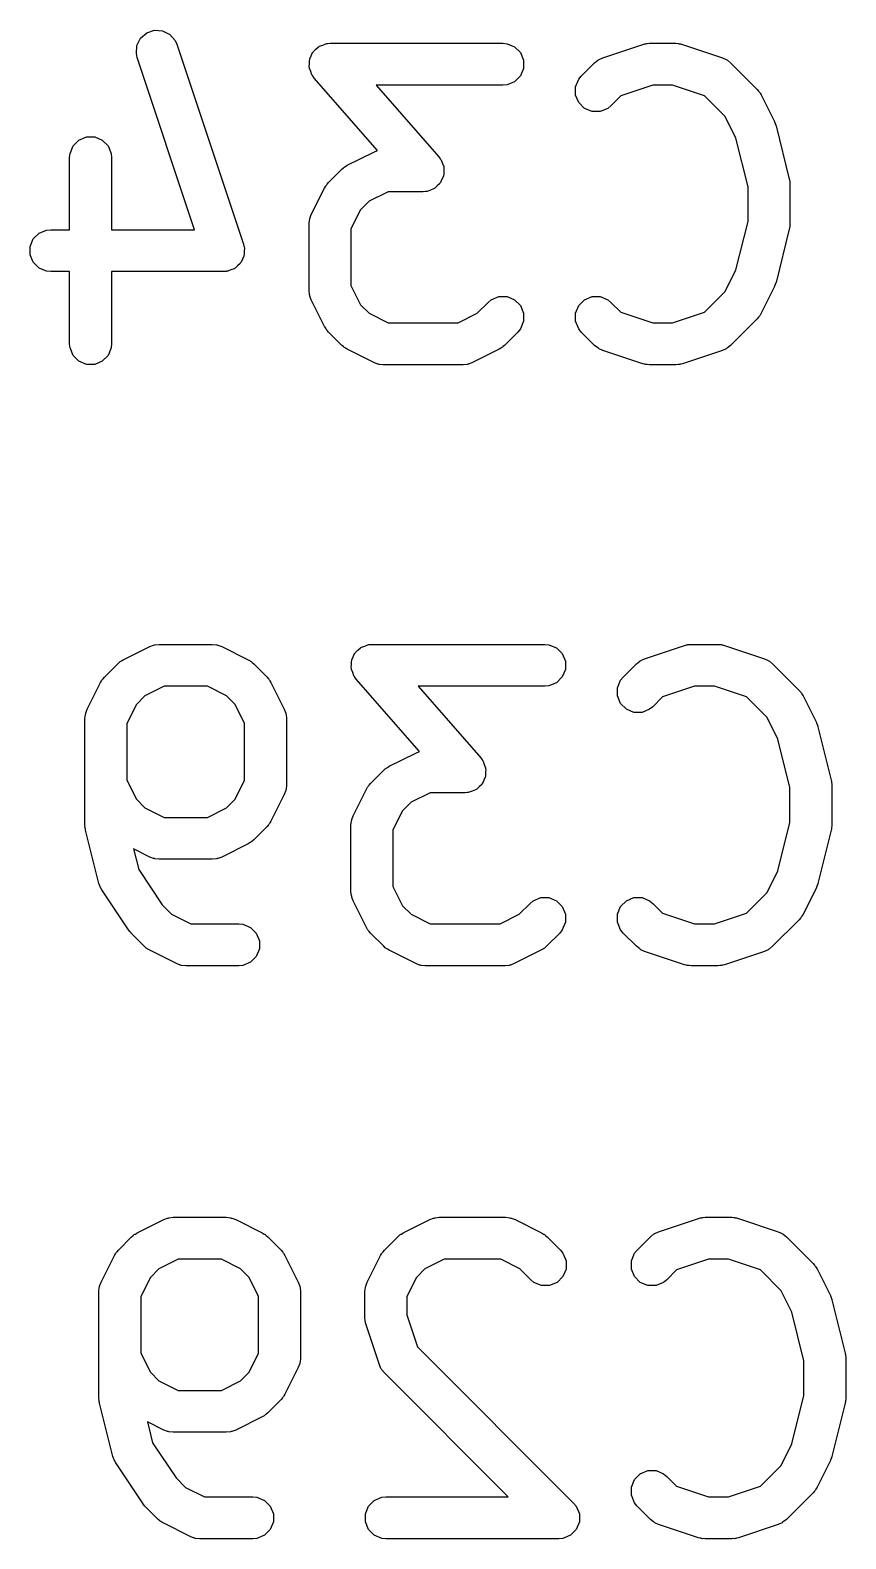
# Model space of a CAD drawing. Header units: inches. Extents: x -2.1 to 1.78, y 0.53 to 2.74.
# Drawn here: x 1.1739 to 1.2888, y 1.9173 to 2.1298 of the extents above; entities that cross this region are included whole.
import ezdxf

# ---------------------------------------------------------------- set-up
doc = ezdxf.new("R2010")
doc.units = ezdxf.units.IN
doc.header["$MEASUREMENT"] = 0
doc.layers.add('BLACK', color=250, linetype='CONTINUOUS')

msp = doc.modelspace()

# ---------------------------------------------------------------- linework, layer by layer
at = {"layer": 'BLACK', "linetype": 'CONTINUOUS'}
for p, q in [((1.18942, 2.12869), (1.19029, 2.12945)), ((1.19029, 2.12945), (1.19138, 2.12981)), ((1.19138, 2.12981), (1.19253, 2.12973)), ((1.19253, 2.12973), (1.19356, 2.12921)), ((1.19356, 2.12921), (1.19431, 2.12834)), ((1.18882, 2.12651), (1.1889, 2.12766)), ((1.1889, 2.12766), (1.18942, 2.12869)), ((1.19431, 2.12834), (1.19455, 2.12782)), ((1.19455, 2.12782), (1.20392, 2.09969)), ((1.21378, 2.12681), (1.21414, 2.12712)), ((1.21414, 2.12712), (1.21448, 2.12746)), ((1.21448, 2.12746), (1.21457, 2.1275)), ((1.21457, 2.1275), (1.21465, 2.12757)), ((1.21465, 2.12757), (1.2151, 2.12772)), ((1.2151, 2.12772), (1.21555, 2.1279)), ((1.21555, 2.1279), (1.21569, 2.12792)), ((1.21569, 2.12792), (1.21574, 2.12794)), ((1.21574, 2.12794), (1.21582, 2.12793)), ((1.21582, 2.12793), (1.21612, 2.12796)), ((1.21612, 2.12796), (1.24049, 2.12796)), ((1.24049, 2.12796), (1.24107, 2.1279)), ((1.24107, 2.1279), (1.24213, 2.12746)), ((1.24213, 2.12746), (1.24295, 2.12665)), ((1.25456, 2.12593), (1.26018, 2.12781)), ((1.26018, 2.12781), (1.26047, 2.12787)), ((1.26047, 2.12787), (1.26054, 2.1279)), ((1.26054, 2.1279), (1.26064, 2.12791)), ((1.26064, 2.12791), (1.26075, 2.12794)), ((1.26075, 2.12794), (1.26082, 2.12793)), ((1.26082, 2.12793), (1.26112, 2.12796)), ((1.26112, 2.12796), (1.26486, 2.12796)), ((1.26486, 2.12796), (1.26516, 2.12793)), ((1.26516, 2.12793), (1.26523, 2.12794)), ((1.26523, 2.12794), (1.26534, 2.12791)), ((1.26534, 2.12791), (1.26544, 2.1279)), ((1.26544, 2.1279), (1.26551, 2.12787)), ((1.26551, 2.12787), (1.2658, 2.12781)), ((1.2658, 2.12781), (1.27142, 2.12593)), ((1.18895, 2.12595), (1.18882, 2.12651)), ((1.19703, 2.10171), (1.18895, 2.12595)), ((1.21319, 2.12462), (1.21323, 2.1251)), ((1.21323, 2.12558), (1.21326, 2.12568)), ((1.21323, 2.1251), (1.21323, 2.12558)), ((1.21326, 2.12568), (1.21327, 2.12577)), ((1.21327, 2.12577), (1.21348, 2.1262)), ((1.21348, 2.1262), (1.21367, 2.12665)), ((1.21367, 2.12665), (1.21374, 2.12672)), ((1.21374, 2.12672), (1.21378, 2.12681)), ((1.24295, 2.12665), (1.24339, 2.12558)), ((1.24339, 2.12558), (1.24339, 2.12443)), ((1.25153, 2.12335), (1.2534, 2.12522)), ((1.2534, 2.12522), (1.25385, 2.12559)), ((1.25385, 2.12559), (1.25395, 2.12563)), ((1.25395, 2.12563), (1.25403, 2.1257)), ((1.25403, 2.1257), (1.25456, 2.12593)), ((1.27142, 2.12593), (1.27195, 2.1257)), ((1.27195, 2.1257), (1.27203, 2.12563)), ((1.27203, 2.12563), (1.27213, 2.12559)), ((1.27213, 2.12559), (1.27258, 2.12522)), ((1.27258, 2.12522), (1.27633, 2.12147)), ((1.21323, 2.12453), (1.21319, 2.12462)), ((1.21323, 2.12443), (1.21323, 2.12453)), ((1.21341, 2.12399), (1.21323, 2.12443)), ((1.21356, 2.12353), (1.21341, 2.12399)), ((1.21364, 2.12342), (1.21356, 2.12353)), ((1.21367, 2.12337), (1.21364, 2.12342)), ((1.21372, 2.12331), (1.21367, 2.12337)), ((1.2139, 2.12306), (1.21372, 2.12331)), ((1.22283, 2.11285), (1.2139, 2.12306)), ((1.24295, 2.12337), (1.24213, 2.12255)), ((1.24339, 2.12443), (1.24295, 2.12337)), ((1.25072, 2.12183), (1.25116, 2.1229)), ((1.25116, 2.1229), (1.25153, 2.12335)), ((1.24049, 2.12205), (1.22263, 2.12205)), ((1.22263, 2.12205), (1.23147, 2.11195)), ((1.24107, 2.12211), (1.24049, 2.12205)), ((1.24213, 2.12255), (1.24107, 2.12211)), ((1.25072, 2.12068), (1.25072, 2.12183)), ((1.25116, 2.11962), (1.25072, 2.12068)), ((1.26159, 2.12205), (1.25709, 2.12055)), ((1.26439, 2.12205), (1.26159, 2.12205)), ((1.26889, 2.12055), (1.26439, 2.12205)), ((1.27633, 2.12147), (1.27651, 2.12124)), ((1.27651, 2.12124), (1.27657, 2.12119)), ((1.27657, 2.12119), (1.27663, 2.1211)), ((1.27663, 2.1211), (1.27669, 2.12102)), ((1.27669, 2.12102), (1.27672, 2.12095)), ((1.27672, 2.12095), (1.27688, 2.1207)), ((1.27688, 2.1207), (1.27875, 2.11695)), ((1.25198, 2.1188), (1.25116, 2.11962)), ((1.25304, 2.11836), (1.25198, 2.1188)), ((1.25526, 2.1188), (1.25419, 2.11836)), ((1.2557, 2.11917), (1.25526, 2.1188)), ((1.25709, 2.12055), (1.2557, 2.11917)), ((1.27181, 2.11763), (1.26889, 2.12055)), ((1.25419, 2.11836), (1.25304, 2.11836)), ((1.27333, 2.1146), (1.27181, 2.11763)), ((1.27875, 2.11695), (1.27877, 2.11691)), ((1.27877, 2.11691), (1.27878, 2.11689)), ((1.27878, 2.11689), (1.27887, 2.11665)), ((1.27887, 2.11665), (1.27896, 2.11641)), ((1.27896, 2.11641), (1.27896, 2.11639)), ((1.27896, 2.11639), (1.27898, 2.11635)), ((1.27898, 2.11635), (1.28085, 2.10885)), ((1.17992, 2.11352), (1.18073, 2.11434)), ((1.18073, 2.11434), (1.1818, 2.11478)), ((1.1818, 2.11478), (1.18295, 2.11478)), ((1.18295, 2.11478), (1.18402, 2.11434)), ((1.18402, 2.11434), (1.18483, 2.11352)), ((1.27504, 2.10777), (1.27333, 2.1146)), ((1.17942, 2.11188), (1.17948, 2.11246)), ((1.17948, 2.11246), (1.17992, 2.11352)), ((1.18483, 2.11352), (1.18527, 2.11246)), ((1.18527, 2.11246), (1.18533, 2.11188)), ((1.21855, 2.11078), (1.2223, 2.11265)), ((1.2223, 2.11265), (1.22283, 2.11285)), ((1.17942, 2.10171), (1.17942, 2.11188)), ((1.18533, 2.11188), (1.18533, 2.10171)), ((1.21591, 2.10835), (1.21778, 2.11022)), ((1.21778, 2.11022), (1.21801, 2.11041)), ((1.21801, 2.11041), (1.21806, 2.11047)), ((1.21806, 2.11047), (1.21815, 2.11052)), ((1.21815, 2.11052), (1.21823, 2.11059)), ((1.21823, 2.11059), (1.2183, 2.11062)), ((1.2183, 2.11062), (1.21855, 2.11078)), ((1.23147, 2.11195), (1.23164, 2.1117)), ((1.23164, 2.1117), (1.2317, 2.11165)), ((1.2317, 2.11165), (1.23172, 2.1116)), ((1.23172, 2.1116), (1.2318, 2.11148)), ((1.2318, 2.11148), (1.23196, 2.11103)), ((1.23196, 2.11103), (1.23214, 2.11059)), ((1.23214, 2.11059), (1.23214, 2.11049)), ((1.23214, 2.11049), (1.23217, 2.11039)), ((1.23217, 2.11039), (1.23214, 2.10991)), ((1.21535, 2.10758), (1.21551, 2.10783)), ((1.21551, 2.10783), (1.21554, 2.1079)), ((1.21554, 2.1079), (1.21561, 2.10798)), ((1.21561, 2.10798), (1.21566, 2.10807)), ((1.21566, 2.10807), (1.21572, 2.10812)), ((1.21572, 2.10812), (1.21591, 2.10835)), ((1.23122, 2.10789), (1.23088, 2.10755)), ((1.23159, 2.10821), (1.23122, 2.10789)), ((1.23163, 2.1083), (1.23159, 2.10821)), ((1.2317, 2.10837), (1.23163, 2.1083)), ((1.23188, 2.10881), (1.2317, 2.10837)), ((1.2321, 2.10924), (1.23188, 2.10881)), ((1.23214, 2.10943), (1.2321, 2.10934)), ((1.2321, 2.10934), (1.2321, 2.10924)), ((1.23214, 2.10991), (1.23214, 2.10943)), ((1.28085, 2.10885), (1.28087, 2.10875)), ((1.28087, 2.10875), (1.28088, 2.10871)), ((1.28088, 2.10871), (1.28091, 2.10849)), ((1.28091, 2.10849), (1.28094, 2.10828)), ((1.28094, 2.10828), (1.28093, 2.10823)), ((1.28093, 2.10823), (1.28094, 2.10813)), ((1.28094, 2.10813), (1.28094, 2.10251)), ((1.21348, 2.10383), (1.21535, 2.10758)), ((1.22162, 2.10571), (1.22042, 2.10451)), ((1.22432, 2.10706), (1.22162, 2.10571)), ((1.22924, 2.10706), (1.22432, 2.10706)), ((1.22955, 2.10709), (1.22924, 2.10706)), ((1.22963, 2.10708), (1.22955, 2.10709)), ((1.22968, 2.1071), (1.22963, 2.10708)), ((1.22982, 2.10711), (1.22968, 2.1071)), ((1.23026, 2.1073), (1.22982, 2.10711)), ((1.23072, 2.10745), (1.23026, 2.1073)), ((1.23079, 2.10752), (1.23072, 2.10745)), ((1.23088, 2.10755), (1.23079, 2.10752)), ((1.27504, 2.10287), (1.27504, 2.10777)), ((1.21327, 2.10329), (1.21348, 2.10383)), ((1.22042, 2.10451), (1.21907, 2.10181)), ((1.17511, 2.10122), (1.17617, 2.10166)), ((1.17617, 2.10166), (1.17675, 2.10171)), ((1.17675, 2.10171), (1.17942, 2.10171)), ((1.18533, 2.10171), (1.19703, 2.10171)), ((1.21317, 2.10251), (1.21323, 2.10309)), ((1.21317, 2.09314), (1.21317, 2.10251)), ((1.21323, 2.10309), (1.21327, 2.10318)), ((1.21327, 2.10318), (1.21327, 2.10329)), ((1.21907, 2.10181), (1.21907, 2.09383)), ((1.27333, 2.09604), (1.27504, 2.10287)), ((1.28085, 2.10179), (1.27898, 2.09429)), ((1.28087, 2.10189), (1.28085, 2.10179)), ((1.28088, 2.10193), (1.28087, 2.10189)), ((1.28091, 2.10215), (1.28088, 2.10193)), ((1.28094, 2.10237), (1.28091, 2.10215)), ((1.28094, 2.10251), (1.28093, 2.10241)), ((1.28093, 2.10241), (1.28094, 2.10237)), ((1.17385, 2.09934), (1.1743, 2.1004)), ((1.17385, 2.09818), (1.17385, 2.09934)), ((1.1743, 2.1004), (1.17511, 2.10122)), ((1.20392, 2.09969), (1.20399, 2.09941)), ((1.20399, 2.09941), (1.20402, 2.09934)), ((1.20402, 2.09934), (1.20402, 2.09928)), ((1.1743, 2.09712), (1.17385, 2.09818)), ((1.20376, 2.09756), (1.20358, 2.09712)), ((1.20397, 2.09798), (1.20376, 2.09756)), ((1.20398, 2.09809), (1.20397, 2.09798)), ((1.20402, 2.09818), (1.20398, 2.09809)), ((1.20402, 2.09928), (1.20405, 2.09913)), ((1.20405, 2.09913), (1.20402, 2.09866)), ((1.20402, 2.09866), (1.20402, 2.09818)), ((1.17511, 2.09631), (1.1743, 2.09712)), ((1.17617, 2.09586), (1.17511, 2.09631)), ((1.17675, 2.09581), (1.17617, 2.09586)), ((1.17942, 2.09581), (1.17675, 2.09581)), ((1.17942, 2.08564), (1.17942, 2.09581)), ((1.20112, 2.09581), (1.18533, 2.09581)), ((1.18533, 2.09581), (1.18533, 2.08564)), ((1.20141, 2.09584), (1.20112, 2.09581)), ((1.20149, 2.09583), (1.20141, 2.09584)), ((1.20155, 2.09585), (1.20149, 2.09583)), ((1.2017, 2.09586), (1.20155, 2.09585)), ((1.20214, 2.09605), (1.2017, 2.09586)), ((1.20259, 2.0962), (1.20214, 2.09605)), ((1.20267, 2.09626), (1.20259, 2.0962)), ((1.20276, 2.09631), (1.20267, 2.09626)), ((1.2031, 2.09664), (1.20276, 2.09631)), ((1.20346, 2.09695), (1.2031, 2.09664)), ((1.2035, 2.09704), (1.20346, 2.09695)), ((1.20358, 2.09712), (1.2035, 2.09704)), ((1.27181, 2.09301), (1.27333, 2.09604)), ((1.21323, 2.09256), (1.21317, 2.09314)), ((1.21907, 2.09383), (1.22042, 2.09114)), ((1.26889, 2.09009), (1.27181, 2.09301)), ((1.27875, 2.09369), (1.27688, 2.08994)), ((1.27877, 2.09373), (1.27875, 2.09369)), ((1.27878, 2.09375), (1.27877, 2.09373)), ((1.27887, 2.09399), (1.27878, 2.09375)), ((1.27896, 2.09423), (1.27887, 2.09399)), ((1.27898, 2.09429), (1.27896, 2.09425)), ((1.27896, 2.09425), (1.27896, 2.09423)), ((1.21327, 2.09246), (1.21323, 2.09256)), ((1.21327, 2.09236), (1.21327, 2.09246)), ((1.21348, 2.09182), (1.21327, 2.09236)), ((1.21535, 2.08807), (1.21348, 2.09182)), ((1.22042, 2.09114), (1.22162, 2.08994)), ((1.23687, 2.08994), (1.23841, 2.09147)), ((1.23841, 2.09147), (1.23885, 2.09184)), ((1.23885, 2.09184), (1.23992, 2.09228)), ((1.23992, 2.09228), (1.24107, 2.09228)), ((1.24107, 2.09228), (1.24213, 2.09184)), ((1.24213, 2.09184), (1.24295, 2.09103)), ((1.24295, 2.09103), (1.24339, 2.08996)), ((1.25072, 2.08996), (1.25116, 2.09103)), ((1.25116, 2.09103), (1.25198, 2.09184)), ((1.25198, 2.09184), (1.25304, 2.09228)), ((1.25304, 2.09228), (1.25419, 2.09228)), ((1.25419, 2.09228), (1.25526, 2.09184)), ((1.25526, 2.09184), (1.2557, 2.09147)), ((1.2557, 2.09147), (1.25709, 2.09009)), ((1.22162, 2.08994), (1.22432, 2.08859)), ((1.23417, 2.08859), (1.23687, 2.08994)), ((1.24339, 2.08881), (1.24295, 2.08775)), ((1.24339, 2.08996), (1.24339, 2.08881)), ((1.25072, 2.08881), (1.25072, 2.08996)), ((1.25116, 2.08775), (1.25072, 2.08881)), ((1.25709, 2.09009), (1.26159, 2.08859)), ((1.26439, 2.08859), (1.26889, 2.09009)), ((1.27633, 2.08917), (1.27258, 2.08542)), ((1.27651, 2.0894), (1.27633, 2.08917)), ((1.27657, 2.08945), (1.27651, 2.0894)), ((1.27663, 2.08954), (1.27657, 2.08945)), ((1.27669, 2.08962), (1.27663, 2.08954)), ((1.27672, 2.08969), (1.27669, 2.08962)), ((1.27688, 2.08994), (1.27672, 2.08969)), ((1.21551, 2.08782), (1.21535, 2.08807)), ((1.21554, 2.08775), (1.21551, 2.08782)), ((1.21561, 2.08767), (1.21554, 2.08775)), ((1.21566, 2.08758), (1.21561, 2.08767)), ((1.21572, 2.08753), (1.21566, 2.08758)), ((1.21591, 2.0873), (1.21572, 2.08753)), ((1.21778, 2.08542), (1.21591, 2.0873)), ((1.22432, 2.08859), (1.23417, 2.08859)), ((1.24258, 2.0873), (1.24071, 2.08542)), ((1.24295, 2.08775), (1.24258, 2.0873)), ((1.25153, 2.0873), (1.25116, 2.08775)), ((1.2534, 2.08542), (1.25153, 2.0873)), ((1.26159, 2.08859), (1.26439, 2.08859)), ((1.17948, 2.08506), (1.17942, 2.08564)), ((1.17992, 2.084), (1.17948, 2.08506)), ((1.18527, 2.08506), (1.18483, 2.084)), ((1.18533, 2.08564), (1.18527, 2.08506)), ((1.21801, 2.08524), (1.21778, 2.08542)), ((1.21806, 2.08518), (1.21801, 2.08524)), ((1.21815, 2.08512), (1.21806, 2.08518)), ((1.21823, 2.08506), (1.21815, 2.08512)), ((1.2183, 2.08503), (1.21823, 2.08506)), ((1.21855, 2.08487), (1.2183, 2.08503)), ((1.2223, 2.083), (1.21855, 2.08487)), ((1.23994, 2.08487), (1.23619, 2.083)), ((1.24019, 2.08503), (1.23994, 2.08487)), ((1.24026, 2.08506), (1.24019, 2.08503)), ((1.24034, 2.08512), (1.24026, 2.08506)), ((1.24043, 2.08518), (1.24034, 2.08512)), ((1.24048, 2.08524), (1.24043, 2.08518)), ((1.24071, 2.08542), (1.24048, 2.08524)), ((1.25385, 2.08506), (1.2534, 2.08542)), ((1.25395, 2.08502), (1.25385, 2.08506)), ((1.25403, 2.08495), (1.25395, 2.08502)), ((1.25456, 2.08471), (1.25403, 2.08495)), ((1.26018, 2.08284), (1.25456, 2.08471)), ((1.27142, 2.08471), (1.2658, 2.08284)), ((1.27195, 2.08495), (1.27142, 2.08471)), ((1.27203, 2.08502), (1.27195, 2.08495)), ((1.27213, 2.08506), (1.27203, 2.08502)), ((1.27258, 2.08542), (1.27213, 2.08506)), ((1.18073, 2.08318), (1.17992, 2.084)), ((1.1818, 2.08274), (1.18073, 2.08318)), ((1.18295, 2.08274), (1.1818, 2.08274)), ((1.18402, 2.08318), (1.18295, 2.08274)), ((1.18483, 2.084), (1.18402, 2.08318)), ((1.22284, 2.08279), (1.2223, 2.083)), ((1.22295, 2.08278), (1.22284, 2.08279)), ((1.22304, 2.08274), (1.22295, 2.08278)), ((1.22362, 2.08268), (1.22304, 2.08274)), ((1.23487, 2.08268), (1.22362, 2.08268)), ((1.23544, 2.08274), (1.23487, 2.08268)), ((1.23554, 2.08278), (1.23544, 2.08274)), ((1.23565, 2.08279), (1.23554, 2.08278)), ((1.23619, 2.083), (1.23565, 2.08279)), ((1.26047, 2.08277), (1.26018, 2.08284)), ((1.26054, 2.08274), (1.26047, 2.08277)), ((1.26064, 2.08273), (1.26054, 2.08274)), ((1.26075, 2.08271), (1.26064, 2.08273)), ((1.26082, 2.08271), (1.26075, 2.08271)), ((1.26112, 2.08268), (1.26082, 2.08271)), ((1.26486, 2.08268), (1.26112, 2.08268)), ((1.26516, 2.08271), (1.26486, 2.08268)), ((1.26523, 2.08271), (1.26516, 2.08271)), ((1.26534, 2.08273), (1.26523, 2.08271)), ((1.26544, 2.08274), (1.26534, 2.08273)), ((1.26551, 2.08277), (1.26544, 2.08274)), ((1.2658, 2.08284), (1.26551, 2.08277)), ((1.18696, 2.04113), (1.19071, 2.043)), ((1.19071, 2.043), (1.19125, 2.04321)), ((1.19125, 2.04321), (1.19136, 2.04322)), ((1.19136, 2.04322), (1.19145, 2.04326)), ((1.19145, 2.04326), (1.19203, 2.04331)), ((1.19203, 2.04331), (1.19953, 2.04331)), ((1.19953, 2.04331), (1.20011, 2.04326)), ((1.20011, 2.04326), (1.2002, 2.04322)), ((1.2002, 2.04322), (1.20031, 2.04321)), ((1.20031, 2.04321), (1.20085, 2.043)), ((1.20085, 2.043), (1.2046, 2.04113)), ((1.21939, 2.04156), (1.21957, 2.042)), ((1.21957, 2.042), (1.21964, 2.04207)), ((1.21964, 2.04207), (1.21969, 2.04216)), ((1.21969, 2.04216), (1.22005, 2.04248)), ((1.22005, 2.04248), (1.22039, 2.04282)), ((1.22039, 2.04282), (1.22048, 2.04285)), ((1.22048, 2.04285), (1.22055, 2.04292)), ((1.22055, 2.04292), (1.22101, 2.04307)), ((1.22101, 2.04307), (1.22145, 2.04326)), ((1.22145, 2.04326), (1.22159, 2.04327)), ((1.22159, 2.04327), (1.22164, 2.04329)), ((1.22164, 2.04329), (1.22172, 2.04328)), ((1.22172, 2.04328), (1.22203, 2.04331)), ((1.22203, 2.04331), (1.2464, 2.04331)), ((1.2464, 2.04331), (1.24697, 2.04326)), ((1.24697, 2.04326), (1.24804, 2.04282)), ((1.24804, 2.04282), (1.24885, 2.042)), ((1.24885, 2.042), (1.24929, 2.04094)), ((1.26046, 2.04129), (1.26609, 2.04316)), ((1.26609, 2.04316), (1.26637, 2.04323)), ((1.26637, 2.04323), (1.26644, 2.04326)), ((1.26644, 2.04326), (1.26655, 2.04327)), ((1.26655, 2.04327), (1.26665, 2.04329)), ((1.26665, 2.04329), (1.26673, 2.04329)), ((1.26673, 2.04329), (1.26702, 2.04331)), ((1.26702, 2.04331), (1.27077, 2.04331)), ((1.27077, 2.04331), (1.27106, 2.04329)), ((1.27106, 2.04329), (1.27114, 2.04329)), ((1.27114, 2.04329), (1.27124, 2.04327)), ((1.27124, 2.04327), (1.27135, 2.04326)), ((1.27135, 2.04326), (1.27142, 2.04323)), ((1.27142, 2.04323), (1.2717, 2.04316)), ((1.2717, 2.04316), (1.27733, 2.04129)), ((1.18432, 2.0387), (1.18619, 2.04057)), ((1.18619, 2.04057), (1.18642, 2.04076)), ((1.18642, 2.04076), (1.18647, 2.04082)), ((1.18647, 2.04082), (1.18656, 2.04088)), ((1.18656, 2.04088), (1.18664, 2.04094)), ((1.18664, 2.04094), (1.18671, 2.04097)), ((1.18671, 2.04097), (1.18696, 2.04113)), ((1.2046, 2.04113), (1.20485, 2.04097)), ((1.20485, 2.04097), (1.20492, 2.04094)), ((1.20492, 2.04094), (1.205, 2.04088)), ((1.205, 2.04088), (1.20509, 2.04082)), ((1.20509, 2.04082), (1.20514, 2.04076)), ((1.20514, 2.04076), (1.20537, 2.04057)), ((1.20537, 2.04057), (1.20724, 2.0387)), ((1.2191, 2.03998), (1.21913, 2.04046)), ((1.21913, 2.03989), (1.2191, 2.03998)), ((1.21913, 2.04094), (1.21917, 2.04103)), ((1.21913, 2.04046), (1.21913, 2.04094)), ((1.21913, 2.03979), (1.21913, 2.03989)), ((1.21917, 2.04103), (1.21918, 2.04113)), ((1.21918, 2.04113), (1.21939, 2.04156)), ((1.24929, 2.04094), (1.24929, 2.03979)), ((1.25743, 2.0387), (1.25931, 2.04057)), ((1.25931, 2.04057), (1.25976, 2.04094)), ((1.25976, 2.04094), (1.25985, 2.04098)), ((1.25985, 2.04098), (1.25993, 2.04105)), ((1.25993, 2.04105), (1.26046, 2.04129)), ((1.27733, 2.04129), (1.27786, 2.04105)), ((1.27786, 2.04105), (1.27794, 2.04098)), ((1.27794, 2.04098), (1.27804, 2.04094)), ((1.27804, 2.04094), (1.27848, 2.04057)), ((1.27848, 2.04057), (1.28223, 2.03683)), ((1.18189, 2.03418), (1.18377, 2.03793)), ((1.18377, 2.03793), (1.18392, 2.03818)), ((1.18392, 2.03818), (1.18395, 2.03825)), ((1.18395, 2.03825), (1.18402, 2.03833)), ((1.18402, 2.03833), (1.18407, 2.03842)), ((1.18407, 2.03842), (1.18413, 2.03847)), ((1.18413, 2.03847), (1.18432, 2.0387)), ((1.20724, 2.0387), (1.20743, 2.03847)), ((1.20743, 2.03847), (1.20749, 2.03842)), ((1.20749, 2.03842), (1.20754, 2.03833)), ((1.20754, 2.03833), (1.20761, 2.03825)), ((1.20761, 2.03825), (1.20764, 2.03818)), ((1.20764, 2.03818), (1.20779, 2.03793)), ((1.20779, 2.03793), (1.20967, 2.03418)), ((1.21931, 2.03934), (1.21913, 2.03979)), ((1.21947, 2.03889), (1.21931, 2.03934)), ((1.21955, 2.03877), (1.21947, 2.03889)), ((1.21957, 2.03872), (1.21955, 2.03877)), ((1.21963, 2.03867), (1.21957, 2.03872)), ((1.2198, 2.03842), (1.21963, 2.03867)), ((1.22874, 2.02821), (1.2198, 2.03842)), ((1.24804, 2.03791), (1.24697, 2.03747)), ((1.24885, 2.03872), (1.24804, 2.03791)), ((1.24929, 2.03979), (1.24885, 2.03872)), ((1.25663, 2.03719), (1.25707, 2.03825)), ((1.25707, 2.03825), (1.25743, 2.0387)), ((1.19003, 2.03606), (1.18883, 2.03486)), ((1.19273, 2.03741), (1.19003, 2.03606)), ((1.19883, 2.03741), (1.19273, 2.03741)), ((1.20153, 2.03606), (1.19883, 2.03741)), ((1.20273, 2.03486), (1.20153, 2.03606)), ((1.2464, 2.03741), (1.22853, 2.03741)), ((1.22853, 2.03741), (1.23737, 2.02731)), ((1.24697, 2.03747), (1.2464, 2.03741)), ((1.25663, 2.03604), (1.25663, 2.03719)), ((1.25707, 2.03497), (1.25663, 2.03604)), ((1.26299, 2.03591), (1.26161, 2.03452)), ((1.2675, 2.03741), (1.26299, 2.03591)), ((1.27029, 2.03741), (1.2675, 2.03741)), ((1.2748, 2.03591), (1.27029, 2.03741)), ((1.27772, 2.03299), (1.2748, 2.03591)), ((1.28223, 2.03683), (1.28242, 2.0366)), ((1.28242, 2.0366), (1.28248, 2.03655)), ((1.28248, 2.03655), (1.28253, 2.03646)), ((1.28253, 2.03646), (1.2826, 2.03638)), ((1.2826, 2.03638), (1.28263, 2.03631)), ((1.28263, 2.03631), (1.28279, 2.03606)), ((1.28279, 2.03606), (1.28466, 2.03231)), ((1.18164, 2.03344), (1.18168, 2.03354)), ((1.18168, 2.03364), (1.18189, 2.03418)), ((1.18168, 2.03354), (1.18168, 2.03364)), ((1.18883, 2.03486), (1.18748, 2.03217)), ((1.20408, 2.03217), (1.20273, 2.03486)), ((1.20967, 2.03418), (1.20988, 2.03364)), ((1.20988, 2.03364), (1.20988, 2.03354)), ((1.20988, 2.03354), (1.20992, 2.03344)), ((1.25788, 2.03416), (1.25707, 2.03497)), ((1.25895, 2.03372), (1.25788, 2.03416)), ((1.2601, 2.03372), (1.25895, 2.03372)), ((1.26116, 2.03416), (1.2601, 2.03372)), ((1.26161, 2.03452), (1.26116, 2.03416)), ((1.18158, 2.03286), (1.18164, 2.03344)), ((1.18158, 2.01786), (1.18158, 2.03286)), ((1.18748, 2.03217), (1.18748, 2.02419)), ((1.20408, 2.02419), (1.20408, 2.03217)), ((1.20992, 2.03344), (1.20998, 2.03286)), ((1.20998, 2.03286), (1.20998, 2.02349)), ((1.27923, 2.02996), (1.27772, 2.03299)), ((1.28466, 2.03231), (1.28468, 2.03227)), ((1.28468, 2.03227), (1.28469, 2.03225)), ((1.28469, 2.03225), (1.28478, 2.03201)), ((1.28478, 2.03201), (1.28487, 2.03177)), ((1.28487, 2.03177), (1.28487, 2.03175)), ((1.28487, 2.03175), (1.28488, 2.0317)), ((1.28488, 2.0317), (1.28676, 2.0242)), ((1.28094, 2.02313), (1.27923, 2.02996)), ((1.22446, 2.02613), (1.22821, 2.028)), ((1.22821, 2.028), (1.22874, 2.02821)), ((1.23737, 2.02731), (1.23755, 2.02706)), ((1.22181, 2.0237), (1.22369, 2.02558)), ((1.22369, 2.02558), (1.22391, 2.02576)), ((1.22391, 2.02576), (1.22397, 2.02582)), ((1.22397, 2.02582), (1.22405, 2.02588)), ((1.22405, 2.02588), (1.22414, 2.02594)), ((1.22414, 2.02594), (1.22421, 2.02597)), ((1.22421, 2.02597), (1.22446, 2.02613)), ((1.23755, 2.02706), (1.23761, 2.027)), ((1.23761, 2.027), (1.23763, 2.02695)), ((1.23763, 2.02695), (1.23771, 2.02684)), ((1.23771, 2.02684), (1.23786, 2.02638)), ((1.23786, 2.02638), (1.23805, 2.02594)), ((1.23805, 2.02594), (1.23805, 2.02584)), ((1.23805, 2.02584), (1.23808, 2.02575)), ((1.23808, 2.02575), (1.23805, 2.02527)), ((1.23805, 2.02527), (1.23805, 2.02479)), ((1.18748, 2.02419), (1.18883, 2.02149)), ((1.20273, 2.02149), (1.20408, 2.02419)), ((1.20992, 2.02291), (1.20988, 2.02281)), ((1.20998, 2.02349), (1.20992, 2.02291)), ((1.21939, 2.01918), (1.22126, 2.02293)), ((1.22126, 2.02293), (1.22142, 2.02318)), ((1.22142, 2.02318), (1.22145, 2.02325)), ((1.22145, 2.02325), (1.22151, 2.02334)), ((1.22151, 2.02334), (1.22157, 2.02342)), ((1.22157, 2.02342), (1.22163, 2.02348)), ((1.22163, 2.02348), (1.22181, 2.0237)), ((1.2367, 2.02287), (1.23662, 2.0228)), ((1.23679, 2.02291), (1.2367, 2.02287)), ((1.23713, 2.02325), (1.23679, 2.02291)), ((1.23749, 2.02356), (1.23713, 2.02325)), ((1.23753, 2.02365), (1.23749, 2.02356)), ((1.23761, 2.02372), (1.23753, 2.02365)), ((1.23779, 2.02417), (1.23761, 2.02372)), ((1.238, 2.0246), (1.23779, 2.02417)), ((1.23801, 2.0247), (1.238, 2.0246)), ((1.23805, 2.02479), (1.23801, 2.0247)), ((1.28094, 2.01823), (1.28094, 2.02313)), ((1.28676, 2.0242), (1.28677, 2.0241)), ((1.28677, 2.0241), (1.28679, 2.02406)), ((1.28679, 2.02406), (1.28681, 2.02385)), ((1.28681, 2.02385), (1.28684, 2.02363)), ((1.28684, 2.02363), (1.28684, 2.02359)), ((1.28684, 2.02359), (1.28685, 2.02349)), ((1.28685, 2.02349), (1.28685, 2.01786)), ((1.18883, 2.02149), (1.19003, 2.02029)), ((1.20153, 2.02029), (1.20273, 2.02149)), ((1.20967, 2.02217), (1.20779, 2.01842)), ((1.20988, 2.02271), (1.20967, 2.02217)), ((1.20988, 2.02281), (1.20988, 2.02271)), ((1.22753, 2.02106), (1.22633, 2.01986)), ((1.23022, 2.02241), (1.22753, 2.02106)), ((1.23515, 2.02241), (1.23022, 2.02241)), ((1.23545, 2.02244), (1.23515, 2.02241)), ((1.23553, 2.02244), (1.23545, 2.02244)), ((1.23559, 2.02245), (1.23553, 2.02244)), ((1.23573, 2.02247), (1.23559, 2.02245)), ((1.23617, 2.02265), (1.23573, 2.02247)), ((1.23662, 2.0228), (1.23617, 2.02265)), ((1.19003, 2.02029), (1.19273, 2.01894)), ((1.19273, 2.01894), (1.19883, 2.01894)), ((1.19883, 2.01894), (1.20153, 2.02029)), ((1.21917, 2.01854), (1.21918, 2.01864)), ((1.21918, 2.01864), (1.21939, 2.01918)), ((1.22633, 2.01986), (1.22498, 2.01717)), ((1.18159, 2.01776), (1.18158, 2.01786)), ((1.18158, 2.01772), (1.18159, 2.01776)), ((1.18161, 2.01751), (1.18158, 2.01772)), ((1.18164, 2.01729), (1.18161, 2.01751)), ((1.18165, 2.01725), (1.18164, 2.01729)), ((1.18167, 2.01715), (1.18165, 2.01725)), ((1.18354, 2.00965), (1.18167, 2.01715)), ((1.20724, 2.01765), (1.20537, 2.01578)), ((1.20743, 2.01788), (1.20724, 2.01765)), ((1.20749, 2.01793), (1.20743, 2.01788)), ((1.20754, 2.01802), (1.20749, 2.01793)), ((1.20761, 2.0181), (1.20754, 2.01802)), ((1.20764, 2.01817), (1.20761, 2.0181)), ((1.20779, 2.01842), (1.20764, 2.01817)), ((1.21907, 2.01786), (1.21913, 2.01844)), ((1.21907, 2.00849), (1.21907, 2.01786)), ((1.21913, 2.01844), (1.21917, 2.01854)), ((1.22498, 2.01717), (1.22498, 2.00919)), ((1.27923, 2.0114), (1.28094, 2.01823)), ((1.28676, 2.01715), (1.28488, 2.00965)), ((1.28677, 2.01725), (1.28676, 2.01715)), ((1.28679, 2.01729), (1.28677, 2.01725)), ((1.28681, 2.01751), (1.28679, 2.01729)), ((1.28684, 2.01772), (1.28681, 2.01751)), ((1.28685, 2.01786), (1.28684, 2.01776)), ((1.28684, 2.01776), (1.28684, 2.01772)), ((1.19071, 2.01335), (1.18842, 2.01449)), ((1.18842, 2.01449), (1.18915, 2.01158)), ((1.2046, 2.01522), (1.20085, 2.01335)), ((1.20485, 2.01538), (1.2046, 2.01522)), ((1.20492, 2.01541), (1.20485, 2.01538)), ((1.205, 2.01548), (1.20492, 2.01541)), ((1.20509, 2.01553), (1.205, 2.01548)), ((1.20514, 2.01559), (1.20509, 2.01553)), ((1.20537, 2.01578), (1.20514, 2.01559)), ((1.19125, 2.01314), (1.19071, 2.01335)), ((1.19136, 2.01313), (1.19125, 2.01314)), ((1.19145, 2.01309), (1.19136, 2.01313)), ((1.19203, 2.01304), (1.19145, 2.01309)), ((1.19953, 2.01304), (1.19203, 2.01304)), ((1.20011, 2.01309), (1.19953, 2.01304)), ((1.2002, 2.01313), (1.20011, 2.01309)), ((1.20031, 2.01314), (1.2002, 2.01313)), ((1.20085, 2.01335), (1.20031, 2.01314)), ((1.18915, 2.01158), (1.19245, 2.00662)), ((1.27772, 2.00836), (1.27923, 2.0114)), ((1.18366, 2.00931), (1.18354, 2.00965)), ((1.18368, 2.00924), (1.18366, 2.00931)), ((1.18371, 2.00917), (1.18368, 2.00924)), ((1.18374, 2.0091), (1.18371, 2.00917)), ((1.18378, 2.00905), (1.18374, 2.0091)), ((1.18395, 2.00873), (1.18378, 2.00905)), ((1.1877, 2.0031), (1.18395, 2.00873)), ((1.21913, 2.00791), (1.21907, 2.00849)), ((1.22498, 2.00919), (1.22633, 2.00649)), ((1.2748, 2.00545), (1.27772, 2.00836)), ((1.28466, 2.00904), (1.28279, 2.0053)), ((1.28468, 2.00909), (1.28466, 2.00904)), ((1.28469, 2.0091), (1.28468, 2.00909)), ((1.28478, 2.00935), (1.28469, 2.0091)), ((1.28487, 2.00959), (1.28478, 2.00935)), ((1.28488, 2.00965), (1.28487, 2.00961)), ((1.28487, 2.00961), (1.28487, 2.00959)), ((1.19245, 2.00662), (1.19378, 2.00529)), ((1.21917, 2.00782), (1.21913, 2.00791)), ((1.21918, 2.00771), (1.21917, 2.00782)), ((1.21939, 2.00717), (1.21918, 2.00771)), ((1.22126, 2.00342), (1.21939, 2.00717)), ((1.22633, 2.00649), (1.22753, 2.00529)), ((1.24277, 2.00529), (1.24431, 2.00683)), ((1.24431, 2.00683), (1.24476, 2.0072)), ((1.24476, 2.0072), (1.24582, 2.00764)), ((1.24582, 2.00764), (1.24697, 2.00764)), ((1.24697, 2.00764), (1.24804, 2.0072)), ((1.24804, 2.0072), (1.24885, 2.00638)), ((1.24885, 2.00638), (1.24929, 2.00532)), ((1.25663, 2.00532), (1.25707, 2.00638)), ((1.25707, 2.00638), (1.25788, 2.0072)), ((1.25788, 2.0072), (1.25895, 2.00764)), ((1.25895, 2.00764), (1.2601, 2.00764)), ((1.2601, 2.00764), (1.26116, 2.0072)), ((1.26116, 2.0072), (1.26161, 2.00683)), ((1.26161, 2.00683), (1.26299, 2.00545)), ((1.19378, 2.00529), (1.19648, 2.00394)), ((1.19648, 2.00394), (1.20328, 2.00394)), ((1.20328, 2.00394), (1.20385, 2.00389)), ((1.20385, 2.00389), (1.20492, 2.00345)), ((1.22753, 2.00529), (1.23022, 2.00394)), ((1.23022, 2.00394), (1.24008, 2.00394)), ((1.24008, 2.00394), (1.24277, 2.00529)), ((1.24929, 2.00416), (1.24885, 2.0031)), ((1.24929, 2.00532), (1.24929, 2.00416)), ((1.25663, 2.00416), (1.25663, 2.00532)), ((1.25707, 2.0031), (1.25663, 2.00416)), ((1.26299, 2.00545), (1.2675, 2.00394)), ((1.2675, 2.00394), (1.27029, 2.00394)), ((1.27029, 2.00394), (1.2748, 2.00545)), ((1.28223, 2.00453), (1.27848, 2.00078)), ((1.28242, 2.00475), (1.28223, 2.00453)), ((1.28248, 2.00481), (1.28242, 2.00475)), ((1.28253, 2.00489), (1.28248, 2.00481)), ((1.2826, 2.00498), (1.28253, 2.00489)), ((1.28263, 2.00505), (1.2826, 2.00498)), ((1.28279, 2.0053), (1.28263, 2.00505)), ((1.18788, 2.00288), (1.1877, 2.0031)), ((1.1877, 2.0031), (1.1877, 2.0031)), ((1.1877, 2.0031), (1.1877, 2.0031)), ((1.18807, 2.00266), (1.18788, 2.00288)), ((1.18807, 2.00265), (1.18807, 2.00266)), ((1.18994, 2.00078), (1.18807, 2.00265)), ((1.18807, 2.00265), (1.18807, 2.00265)), ((1.20492, 2.00345), (1.20573, 2.00263)), ((1.20573, 2.00263), (1.20617, 2.00157)), ((1.22142, 2.00317), (1.22126, 2.00342)), ((1.22145, 2.0031), (1.22142, 2.00317)), ((1.22151, 2.00302), (1.22145, 2.0031)), ((1.22157, 2.00293), (1.22151, 2.00302)), ((1.22163, 2.00288), (1.22157, 2.00293)), ((1.22181, 2.00265), (1.22163, 2.00288)), ((1.22369, 2.00078), (1.22181, 2.00265)), ((1.24849, 2.00265), (1.24661, 2.00078)), ((1.24885, 2.0031), (1.24849, 2.00265)), ((1.25743, 2.00265), (1.25707, 2.0031)), ((1.25931, 2.00078), (1.25743, 2.00265)), ((1.19017, 2.00059), (1.18994, 2.00078)), ((1.19022, 2.00053), (1.19017, 2.00059)), ((1.19031, 2.00048), (1.19022, 2.00053)), ((1.19039, 2.00041), (1.19031, 2.00048)), ((1.19046, 2.00038), (1.19039, 2.00041)), ((1.19071, 2.00023), (1.19046, 2.00038)), ((1.19446, 1.99835), (1.19071, 2.00023)), ((1.20617, 2.00042), (1.20573, 1.99935)), ((1.20617, 2.00157), (1.20617, 2.00042)), ((1.22391, 2.00059), (1.22369, 2.00078)), ((1.22397, 2.00053), (1.22391, 2.00059)), ((1.22405, 2.00048), (1.22397, 2.00053)), ((1.22414, 2.00041), (1.22405, 2.00048)), ((1.22421, 2.00038), (1.22414, 2.00041)), ((1.22446, 2.00023), (1.22421, 2.00038)), ((1.22821, 1.99835), (1.22446, 2.00023)), ((1.24584, 2.00023), (1.24209, 1.99835)), ((1.24609, 2.00038), (1.24584, 2.00023)), ((1.24616, 2.00041), (1.24609, 2.00038)), ((1.24625, 2.00048), (1.24616, 2.00041)), ((1.24633, 2.00053), (1.24625, 2.00048)), ((1.24639, 2.00059), (1.24633, 2.00053)), ((1.24661, 2.00078), (1.24639, 2.00059)), ((1.25976, 2.00041), (1.25931, 2.00078)), ((1.25985, 2.00037), (1.25976, 2.00041)), ((1.25993, 2.0003), (1.25985, 2.00037)), ((1.26046, 2.00006), (1.25993, 2.0003)), ((1.26609, 1.99819), (1.26046, 2.00006)), ((1.27733, 2.00006), (1.2717, 1.99819)), ((1.27786, 2.0003), (1.27733, 2.00006)), ((1.27794, 2.00037), (1.27786, 2.0003)), ((1.27804, 2.00041), (1.27794, 2.00037)), ((1.27848, 2.00078), (1.27804, 2.00041)), ((1.195, 1.99814), (1.19446, 1.99835)), ((1.19511, 1.99814), (1.195, 1.99814)), ((1.1952, 1.9981), (1.19511, 1.99814)), ((1.19578, 1.99804), (1.1952, 1.9981)), ((1.20328, 1.99804), (1.19578, 1.99804)), ((1.20385, 1.9981), (1.20328, 1.99804)), ((1.20492, 1.99854), (1.20385, 1.9981)), ((1.20573, 1.99935), (1.20492, 1.99854)), ((1.22875, 1.99814), (1.22821, 1.99835)), ((1.22885, 1.99814), (1.22875, 1.99814)), ((1.22895, 1.9981), (1.22885, 1.99814)), ((1.22953, 1.99804), (1.22895, 1.9981)), ((1.24077, 1.99804), (1.22953, 1.99804)), ((1.24135, 1.9981), (1.24077, 1.99804)), ((1.24145, 1.99814), (1.24135, 1.9981)), ((1.24155, 1.99814), (1.24145, 1.99814)), ((1.24209, 1.99835), (1.24155, 1.99814)), ((1.26637, 1.99813), (1.26609, 1.99819)), ((1.26644, 1.9981), (1.26637, 1.99813)), ((1.26655, 1.99809), (1.26644, 1.9981)), ((1.26665, 1.99806), (1.26655, 1.99809)), ((1.26673, 1.99807), (1.26665, 1.99806)), ((1.26702, 1.99804), (1.26673, 1.99807)), ((1.27077, 1.99804), (1.26702, 1.99804)), ((1.27106, 1.99807), (1.27077, 1.99804)), ((1.27114, 1.99806), (1.27106, 1.99807)), ((1.27124, 1.99809), (1.27114, 1.99806)), ((1.27135, 1.9981), (1.27124, 1.99809)), ((1.27142, 1.99813), (1.27135, 1.9981)), ((1.2717, 1.99819), (1.27142, 1.99813)), ((1.18893, 1.96042), (1.19268, 1.96229)), ((1.19268, 1.96229), (1.19322, 1.9625)), ((1.19322, 1.9625), (1.19332, 1.96251)), ((1.19332, 1.96251), (1.19342, 1.96255)), ((1.19342, 1.96255), (1.194, 1.96261)), ((1.194, 1.96261), (1.2015, 1.96261)), ((1.2015, 1.96261), (1.20207, 1.96255)), ((1.20207, 1.96255), (1.20217, 1.96251)), ((1.20217, 1.96251), (1.20228, 1.9625)), ((1.20228, 1.9625), (1.20282, 1.96229)), ((1.20282, 1.96229), (1.20657, 1.96042)), ((1.22642, 1.96042), (1.23017, 1.96229)), ((1.23017, 1.96229), (1.23071, 1.9625)), ((1.23071, 1.9625), (1.23082, 1.96251)), ((1.23082, 1.96251), (1.23092, 1.96255)), ((1.23092, 1.96255), (1.23149, 1.96261)), ((1.23149, 1.96261), (1.24087, 1.96261)), ((1.24087, 1.96261), (1.24144, 1.96255)), ((1.24144, 1.96255), (1.24154, 1.96251)), ((1.24154, 1.96251), (1.24165, 1.9625)), ((1.24165, 1.9625), (1.24219, 1.96229)), ((1.24219, 1.96229), (1.24594, 1.96042)), ((1.26243, 1.96058), (1.26806, 1.96245)), ((1.26806, 1.96245), (1.26834, 1.96252)), ((1.26834, 1.96252), (1.26841, 1.96255)), ((1.26841, 1.96255), (1.26852, 1.96256)), ((1.26852, 1.96256), (1.26862, 1.96258)), ((1.26862, 1.96258), (1.2687, 1.96258)), ((1.2687, 1.96258), (1.26899, 1.96261)), ((1.26899, 1.96261), (1.27274, 1.96261)), ((1.27274, 1.96261), (1.27303, 1.96258)), ((1.27303, 1.96258), (1.27311, 1.96258)), ((1.27311, 1.96258), (1.27321, 1.96256)), ((1.27321, 1.96256), (1.27332, 1.96255)), ((1.27332, 1.96255), (1.27339, 1.96252)), ((1.27339, 1.96252), (1.27367, 1.96245)), ((1.27367, 1.96245), (1.2793, 1.96058)), ((1.18629, 1.95799), (1.18816, 1.95987)), ((1.18816, 1.95987), (1.18839, 1.96005)), ((1.18839, 1.96005), (1.18844, 1.96011)), ((1.18844, 1.96011), (1.18853, 1.96017)), ((1.18853, 1.96017), (1.18861, 1.96023)), ((1.18861, 1.96023), (1.18868, 1.96026)), ((1.18868, 1.96026), (1.18893, 1.96042)), ((1.20657, 1.96042), (1.20682, 1.96026)), ((1.20682, 1.96026), (1.20689, 1.96023)), ((1.20689, 1.96023), (1.20697, 1.96017)), ((1.20697, 1.96017), (1.20706, 1.96011)), ((1.20706, 1.96011), (1.20711, 1.96005)), ((1.20711, 1.96005), (1.20734, 1.95987)), ((1.20734, 1.95987), (1.20921, 1.95799)), ((1.22378, 1.95799), (1.22566, 1.95987)), ((1.22566, 1.95987), (1.22588, 1.96005)), ((1.22588, 1.96005), (1.22593, 1.96011)), ((1.22593, 1.96011), (1.22602, 1.96017)), ((1.22602, 1.96017), (1.2261, 1.96023)), ((1.2261, 1.96023), (1.22618, 1.96026)), ((1.22618, 1.96026), (1.22642, 1.96042)), ((1.24594, 1.96042), (1.24619, 1.96026)), ((1.24619, 1.96026), (1.24626, 1.96023)), ((1.24626, 1.96023), (1.24634, 1.96017)), ((1.24634, 1.96017), (1.24643, 1.96011)), ((1.24643, 1.96011), (1.24648, 1.96005)), ((1.24648, 1.96005), (1.24671, 1.95987)), ((1.24671, 1.95987), (1.24858, 1.95799)), ((1.2594, 1.95799), (1.26128, 1.95987)), ((1.26128, 1.95987), (1.26172, 1.96023)), ((1.26172, 1.96023), (1.26182, 1.96027)), ((1.26182, 1.96027), (1.2619, 1.96034)), ((1.2619, 1.96034), (1.26243, 1.96058)), ((1.2793, 1.96058), (1.27983, 1.96034)), ((1.27983, 1.96034), (1.27991, 1.96027)), ((1.27991, 1.96027), (1.28, 1.96023)), ((1.28, 1.96023), (1.28045, 1.95987)), ((1.28045, 1.95987), (1.2842, 1.95612)), ((1.18386, 1.95347), (1.18573, 1.95722)), ((1.18573, 1.95722), (1.18589, 1.95747)), ((1.18589, 1.95747), (1.18592, 1.95754)), ((1.18592, 1.95754), (1.18599, 1.95762)), ((1.18599, 1.95762), (1.18604, 1.95771)), ((1.18604, 1.95771), (1.1861, 1.95776)), ((1.1861, 1.95776), (1.18629, 1.95799)), ((1.20921, 1.95799), (1.2094, 1.95776)), ((1.2094, 1.95776), (1.20945, 1.95771)), ((1.20945, 1.95771), (1.20951, 1.95762)), ((1.20951, 1.95762), (1.20958, 1.95754)), ((1.20958, 1.95754), (1.20961, 1.95747)), ((1.20961, 1.95747), (1.20976, 1.95722)), ((1.20976, 1.95722), (1.21164, 1.95347)), ((1.22135, 1.95347), (1.22323, 1.95722)), ((1.22323, 1.95722), (1.22338, 1.95747)), ((1.22338, 1.95747), (1.22341, 1.95754)), ((1.22341, 1.95754), (1.22348, 1.95762)), ((1.22348, 1.95762), (1.22354, 1.95771)), ((1.22354, 1.95771), (1.2236, 1.95776)), ((1.2236, 1.95776), (1.22378, 1.95799)), ((1.24858, 1.95799), (1.24895, 1.95754)), ((1.24895, 1.95754), (1.24939, 1.95648)), ((1.25859, 1.95648), (1.25904, 1.95754)), ((1.25904, 1.95754), (1.2594, 1.95799)), ((1.192, 1.95535), (1.1908, 1.95415)), ((1.1947, 1.9567), (1.192, 1.95535)), ((1.2008, 1.9567), (1.1947, 1.9567)), ((1.2035, 1.95535), (1.2008, 1.9567)), ((1.2047, 1.95415), (1.2035, 1.95535)), ((1.22949, 1.95535), (1.2283, 1.95415)), ((1.23219, 1.9567), (1.22949, 1.95535)), ((1.24017, 1.9567), (1.23219, 1.9567)), ((1.24287, 1.95535), (1.24017, 1.9567)), ((1.2444, 1.95382), (1.24287, 1.95535)), ((1.24939, 1.95533), (1.24895, 1.95426)), ((1.24939, 1.95648), (1.24939, 1.95533)), ((1.25859, 1.95533), (1.25859, 1.95648)), ((1.25904, 1.95426), (1.25859, 1.95533)), ((1.26496, 1.9552), (1.26358, 1.95382)), ((1.26947, 1.9567), (1.26496, 1.9552)), ((1.27226, 1.9567), (1.26947, 1.9567)), ((1.27677, 1.9552), (1.27226, 1.9567)), ((1.27969, 1.95228), (1.27677, 1.9552)), ((1.2842, 1.95612), (1.28439, 1.95589)), ((1.28439, 1.95589), (1.28445, 1.95584)), ((1.28445, 1.95584), (1.2845, 1.95575)), ((1.2845, 1.95575), (1.28457, 1.95567)), ((1.28457, 1.95567), (1.2846, 1.9556)), ((1.2846, 1.9556), (1.28475, 1.95535)), ((1.28475, 1.95535), (1.28663, 1.9516)), ((1.18355, 1.95215), (1.1836, 1.95273)), ((1.1836, 1.95273), (1.18364, 1.95283)), ((1.18364, 1.95283), (1.18365, 1.95293)), ((1.18365, 1.95293), (1.18386, 1.95347)), ((1.1908, 1.95415), (1.18945, 1.95146)), ((1.20604, 1.95146), (1.2047, 1.95415)), ((1.21164, 1.95347), (1.21184, 1.95293)), ((1.21184, 1.95293), (1.21185, 1.95283)), ((1.21185, 1.95283), (1.21189, 1.95273)), ((1.21189, 1.95273), (1.21195, 1.95215)), ((1.22104, 1.95215), (1.2211, 1.95273)), ((1.2211, 1.95273), (1.22114, 1.95283)), ((1.22114, 1.95283), (1.22115, 1.95293)), ((1.22115, 1.95293), (1.22135, 1.95347)), ((1.2283, 1.95415), (1.22695, 1.95146)), ((1.24485, 1.95345), (1.2444, 1.95382)), ((1.24592, 1.95301), (1.24485, 1.95345)), ((1.24707, 1.95301), (1.24592, 1.95301)), ((1.24813, 1.95345), (1.24707, 1.95301)), ((1.24895, 1.95426), (1.24813, 1.95345)), ((1.25985, 1.95345), (1.25904, 1.95426)), ((1.26091, 1.95301), (1.25985, 1.95345)), ((1.26207, 1.95301), (1.26091, 1.95301)), ((1.26313, 1.95345), (1.26207, 1.95301)), ((1.26358, 1.95382), (1.26313, 1.95345)), ((1.18355, 1.93716), (1.18355, 1.95215)), ((1.18945, 1.95146), (1.18945, 1.94348)), ((1.20604, 1.94348), (1.20604, 1.95146)), ((1.21195, 1.95215), (1.21195, 1.94278)), ((1.22104, 1.9484), (1.22104, 1.95215)), ((1.22695, 1.95146), (1.22695, 1.94888)), ((1.2812, 1.94925), (1.27969, 1.95228)), ((1.28663, 1.9516), (1.28664, 1.95156)), ((1.28664, 1.95156), (1.28666, 1.95154)), ((1.28666, 1.95154), (1.28674, 1.9513)), ((1.28674, 1.9513), (1.28684, 1.95106)), ((1.28684, 1.95106), (1.28684, 1.95104)), ((1.28684, 1.95104), (1.28685, 1.951)), ((1.28685, 1.951), (1.28873, 1.9435)), ((1.22695, 1.94888), (1.22845, 1.94437)), ((1.28291, 1.94242), (1.2812, 1.94925)), ((1.22107, 1.94811), (1.22104, 1.9484)), ((1.22107, 1.94803), (1.22107, 1.94811)), ((1.22109, 1.94793), (1.22107, 1.94803)), ((1.2211, 1.94783), (1.22109, 1.94793)), ((1.22113, 1.94776), (1.2211, 1.94783)), ((1.22119, 1.94747), (1.22113, 1.94776)), ((1.22307, 1.94185), (1.22119, 1.94747)), ((1.22845, 1.94437), (1.25045, 1.92237)), ((1.18945, 1.94348), (1.1908, 1.94078)), ((1.2047, 1.94078), (1.20604, 1.94348)), ((1.21185, 1.94211), (1.21184, 1.942)), ((1.21189, 1.9422), (1.21185, 1.94211)), ((1.21195, 1.94278), (1.21189, 1.9422)), ((1.28291, 1.93752), (1.28291, 1.94242)), ((1.28873, 1.9435), (1.28874, 1.9434)), ((1.28874, 1.9434), (1.28876, 1.94336)), ((1.28876, 1.94336), (1.28878, 1.94314)), ((1.28878, 1.94314), (1.28881, 1.94292)), ((1.28881, 1.94292), (1.28881, 1.94288)), ((1.28881, 1.94288), (1.28882, 1.94278)), ((1.28882, 1.94278), (1.28882, 1.93716)), ((1.1908, 1.94078), (1.192, 1.93958)), ((1.2035, 1.93958), (1.2047, 1.94078)), ((1.21164, 1.94146), (1.20976, 1.93771)), ((1.21184, 1.942), (1.21164, 1.94146)), ((1.2233, 1.94132), (1.22307, 1.94185)), ((1.22337, 1.94124), (1.2233, 1.94132)), ((1.22341, 1.94114), (1.22337, 1.94124)), ((1.22378, 1.94069), (1.22341, 1.94114)), ((1.24124, 1.92324), (1.22378, 1.94069)), ((1.192, 1.93958), (1.1947, 1.93823)), ((1.1947, 1.93823), (1.2008, 1.93823)), ((1.2008, 1.93823), (1.2035, 1.93958)), ((1.18356, 1.93706), (1.18355, 1.93716)), ((1.18355, 1.93701), (1.18356, 1.93706)), ((1.18358, 1.9368), (1.18355, 1.93701)), ((1.1836, 1.93658), (1.18358, 1.9368)), ((1.18362, 1.93654), (1.1836, 1.93658)), ((1.18364, 1.93644), (1.18362, 1.93654)), ((1.18551, 1.92894), (1.18364, 1.93644)), ((1.20921, 1.93694), (1.20734, 1.93507)), ((1.2094, 1.93717), (1.20921, 1.93694)), ((1.20945, 1.93722), (1.2094, 1.93717)), ((1.20951, 1.93731), (1.20945, 1.93722)), ((1.20958, 1.93739), (1.20951, 1.93731)), ((1.20961, 1.93746), (1.20958, 1.93739)), ((1.20976, 1.93771), (1.20961, 1.93746)), ((1.2812, 1.93069), (1.28291, 1.93752)), ((1.28873, 1.93644), (1.28685, 1.92894)), ((1.28874, 1.93654), (1.28873, 1.93644)), ((1.28876, 1.93658), (1.28874, 1.93654)), ((1.28878, 1.9368), (1.28876, 1.93658)), ((1.28881, 1.93701), (1.28878, 1.9368)), ((1.28882, 1.93716), (1.28881, 1.93706)), ((1.28881, 1.93706), (1.28881, 1.93701)), ((1.19268, 1.93264), (1.19039, 1.93379)), ((1.19039, 1.93379), (1.19112, 1.93087)), ((1.20657, 1.93451), (1.20282, 1.93264)), ((1.20682, 1.93467), (1.20657, 1.93451)), ((1.20689, 1.9347), (1.20682, 1.93467)), ((1.20697, 1.93477), (1.20689, 1.9347)), ((1.20706, 1.93482), (1.20697, 1.93477)), ((1.20711, 1.93488), (1.20706, 1.93482)), ((1.20734, 1.93507), (1.20711, 1.93488)), ((1.19322, 1.93243), (1.19268, 1.93264)), ((1.19332, 1.93243), (1.19322, 1.93243)), ((1.19342, 1.93238), (1.19332, 1.93243)), ((1.194, 1.93233), (1.19342, 1.93238)), ((1.2015, 1.93233), (1.194, 1.93233)), ((1.20207, 1.93238), (1.2015, 1.93233)), ((1.20217, 1.93243), (1.20207, 1.93238)), ((1.20228, 1.93243), (1.20217, 1.93243)), ((1.20282, 1.93264), (1.20228, 1.93243)), ((1.19112, 1.93087), (1.19442, 1.92591)), ((1.27969, 1.92766), (1.2812, 1.93069)), ((1.18563, 1.9286), (1.18551, 1.92894)), ((1.18565, 1.92853), (1.18563, 1.9286)), ((1.18568, 1.92846), (1.18565, 1.92853)), ((1.1857, 1.9284), (1.18568, 1.92846)), ((1.18575, 1.92834), (1.1857, 1.9284)), ((1.18592, 1.92802), (1.18575, 1.92834)), ((1.18967, 1.92239), (1.18592, 1.92802)), ((1.27677, 1.92474), (1.27969, 1.92766)), ((1.28663, 1.92834), (1.28475, 1.92459)), ((1.28664, 1.92838), (1.28663, 1.92834)), ((1.28666, 1.9284), (1.28664, 1.92838)), ((1.28674, 1.92864), (1.28666, 1.9284)), ((1.28684, 1.92888), (1.28674, 1.92864)), ((1.28685, 1.92894), (1.28684, 1.9289)), ((1.28684, 1.9289), (1.28684, 1.92888)), ((1.19442, 1.92591), (1.19575, 1.92458)), ((1.25859, 1.92461), (1.25904, 1.92567)), ((1.25904, 1.92567), (1.25985, 1.92649)), ((1.25985, 1.92649), (1.26091, 1.92693)), ((1.26091, 1.92693), (1.26207, 1.92693)), ((1.26207, 1.92693), (1.26313, 1.92649)), ((1.26313, 1.92649), (1.26358, 1.92612)), ((1.26358, 1.92612), (1.26496, 1.92474)), ((1.19575, 1.92458), (1.19845, 1.92324)), ((1.19845, 1.92324), (1.20525, 1.92324)), ((1.20525, 1.92324), (1.20582, 1.92318)), ((1.20582, 1.92318), (1.20689, 1.92274)), ((1.22235, 1.92274), (1.22342, 1.92318)), ((1.22342, 1.92318), (1.224, 1.92324)), ((1.224, 1.92324), (1.24124, 1.92324)), ((1.25859, 1.92346), (1.25859, 1.92461)), ((1.25904, 1.92239), (1.25859, 1.92346)), ((1.26496, 1.92474), (1.26947, 1.92324)), ((1.26947, 1.92324), (1.27226, 1.92324)), ((1.27226, 1.92324), (1.27677, 1.92474)), ((1.2842, 1.92382), (1.28045, 1.92007)), ((1.28439, 1.92405), (1.2842, 1.92382)), ((1.28445, 1.9241), (1.28439, 1.92405)), ((1.2845, 1.92419), (1.28445, 1.9241)), ((1.28457, 1.92427), (1.2845, 1.92419)), ((1.2846, 1.92434), (1.28457, 1.92427)), ((1.28475, 1.92459), (1.2846, 1.92434)), ((1.18985, 1.92217), (1.18967, 1.92239)), ((1.18967, 1.92239), (1.18967, 1.92239)), ((1.18967, 1.92239), (1.18967, 1.92239)), ((1.19003, 1.92195), (1.18985, 1.92217)), ((1.19004, 1.92194), (1.19003, 1.92195)), ((1.19003, 1.92195), (1.19003, 1.92195)), ((1.19191, 1.92007), (1.19004, 1.92194)), ((1.20689, 1.92274), (1.2077, 1.92192)), ((1.2077, 1.92192), (1.20814, 1.92086)), ((1.20814, 1.92086), (1.20814, 1.91971)), ((1.2211, 1.92086), (1.22154, 1.92192)), ((1.2211, 1.91971), (1.2211, 1.92086)), ((1.22154, 1.92192), (1.22235, 1.92274)), ((1.25045, 1.92237), (1.25082, 1.92192)), ((1.25082, 1.92192), (1.25126, 1.92086)), ((1.25126, 1.92086), (1.25126, 1.91971)), ((1.2594, 1.92194), (1.25904, 1.92239)), ((1.26128, 1.92007), (1.2594, 1.92194)), ((1.19214, 1.91988), (1.19191, 1.92007)), ((1.19219, 1.91982), (1.19214, 1.91988)), ((1.19228, 1.91977), (1.19219, 1.91982)), ((1.19236, 1.9197), (1.19228, 1.91977)), ((1.19243, 1.91967), (1.19236, 1.9197)), ((1.19268, 1.91952), (1.19243, 1.91967)), ((1.19643, 1.91764), (1.19268, 1.91952)), ((1.20814, 1.91971), (1.2077, 1.91864)), ((1.22154, 1.91864), (1.2211, 1.91971)), ((1.25126, 1.91971), (1.25082, 1.91864)), ((1.26172, 1.9197), (1.26128, 1.92007)), ((1.26182, 1.91966), (1.26172, 1.9197)), ((1.2619, 1.91959), (1.26182, 1.91966)), ((1.26243, 1.91936), (1.2619, 1.91959)), ((1.26806, 1.91748), (1.26243, 1.91936)), ((1.2793, 1.91936), (1.27367, 1.91748)), ((1.27983, 1.91959), (1.2793, 1.91936)), ((1.27991, 1.91966), (1.27983, 1.91959)), ((1.28, 1.9197), (1.27991, 1.91966)), ((1.28045, 1.92007), (1.28, 1.9197)), ((1.19697, 1.91743), (1.19643, 1.91764)), ((1.19707, 1.91743), (1.19697, 1.91743)), ((1.19717, 1.91739), (1.19707, 1.91743)), ((1.19775, 1.91733), (1.19717, 1.91739)), ((1.20525, 1.91733), (1.19775, 1.91733)), ((1.20582, 1.91739), (1.20525, 1.91733)), ((1.20689, 1.91783), (1.20582, 1.91739)), ((1.2077, 1.91864), (1.20689, 1.91783)), ((1.22235, 1.91783), (1.22154, 1.91864)), ((1.22342, 1.91739), (1.22235, 1.91783)), ((1.224, 1.91733), (1.22342, 1.91739)), ((1.24837, 1.91733), (1.224, 1.91733)), ((1.24894, 1.91739), (1.24837, 1.91733)), ((1.24925, 1.91752), (1.24894, 1.91739)), ((1.25001, 1.91783), (1.24925, 1.91752)), ((1.25082, 1.91864), (1.25001, 1.91783)), ((1.26834, 1.91742), (1.26806, 1.91748)), ((1.26841, 1.91739), (1.26834, 1.91742)), ((1.26852, 1.91738), (1.26841, 1.91739)), ((1.26862, 1.91735), (1.26852, 1.91738)), ((1.2687, 1.91736), (1.26862, 1.91735)), ((1.26899, 1.91733), (1.2687, 1.91736)), ((1.27274, 1.91733), (1.26899, 1.91733)), ((1.27303, 1.91736), (1.27274, 1.91733)), ((1.27311, 1.91735), (1.27303, 1.91736)), ((1.27321, 1.91738), (1.27311, 1.91735)), ((1.27332, 1.91739), (1.27321, 1.91738)), ((1.27339, 1.91742), (1.27332, 1.91739)), ((1.27367, 1.91748), (1.27339, 1.91742))]:
    msp.add_line(p, q, dxfattribs=at)

doc.saveas('drawing.dxf')
